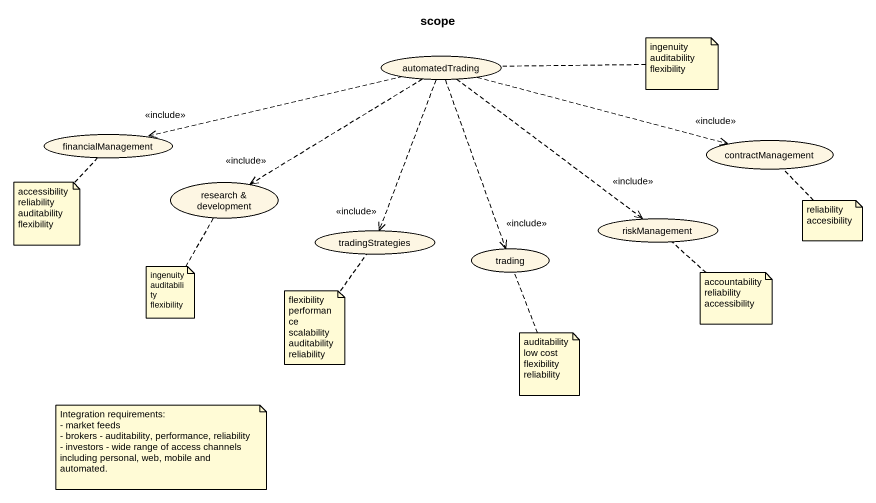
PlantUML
@startuml
title scope
usecase automatedTrading
usecase financialManagement
usecase contractManagement
usecase "research & development" as research_development
usecase tradingStrategies
usecase riskManagement
usecase trading
automatedTrading .left.> financialManagement : <<include>>
automatedTrading .right.> contractManagement : <<include>>
automatedTrading ..> research_development : <<include>>
automatedTrading ..> tradingStrategies : <<include>>
automatedTrading ..> riskManagement : <<include>>
automatedTrading ..> trading : <<include>>
note right of automatedTrading
  ingenuity
  auditability
  flexibility
end note
note bottom of financialManagement
  accessibility
  reliability
  auditability
  flexibility
end note
note bottom of contractManagement
  reliability
  accesibility
end note
note bottom of research_development
  ingenuity
  auditability
  flexibility
end note
note bottom of riskManagement
  accountability
  reliability
  accessibility
end note
note bottom of tradingStrategies
  flexibility
  performance
  scalability
  auditability
  reliability
end note
note bottom of trading
  auditability
  low cost
  flexibility
  reliability
end note
note as N8
  Integration requirements:
  - market feeds
  - brokers - auditability, performance, reliability
  - investors - wide range of access channels including personal, web, mobile and automated.
end note
@enduml
